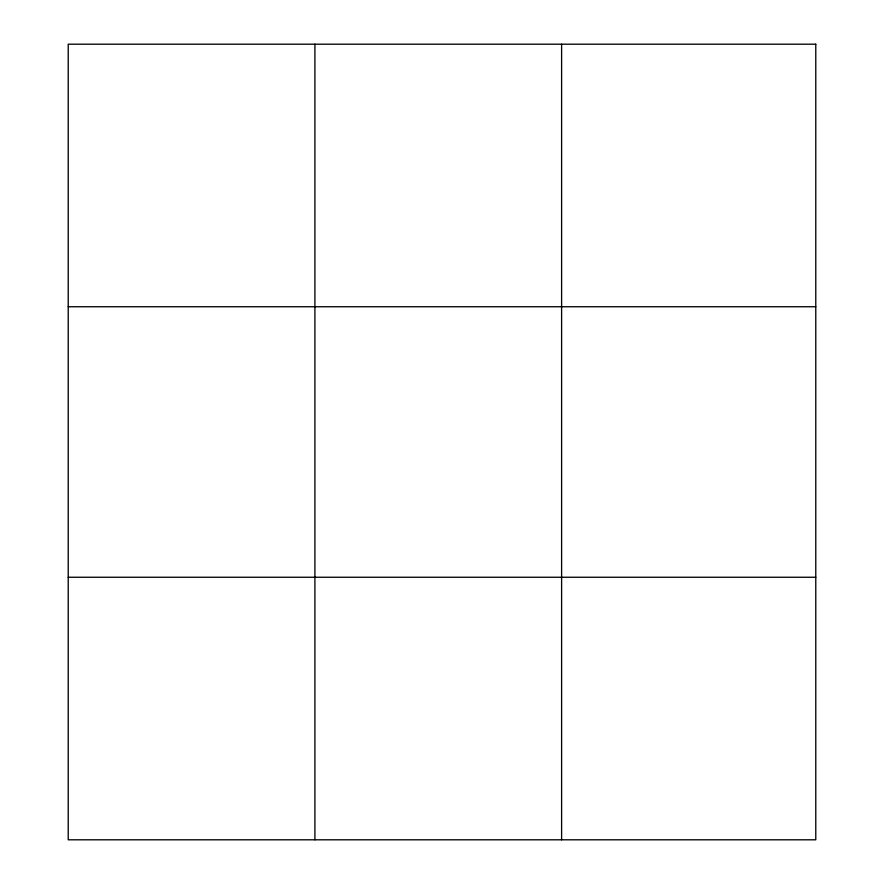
<?xml version="1.0" encoding="UTF-8"?>
<svg xmlns="http://www.w3.org/2000/svg" width="884" height="884" viewBox="0 0 884 884"><rect width="100%" height="100%" fill="white"/><g stroke="black" fill="none" stroke-linecap="round" stroke-linejoin="round"><path stroke-width="1.33" d="M314.914 839.8L314.914 44.2M561.605 839.8L561.605 44.2M68.223 306.748L815.777 306.748M68.223 577.252L815.777 577.252M815.777 44.2L815.777 839.8L68.223 839.8L68.223 44.2L815.777 44.2"/></g></svg>
